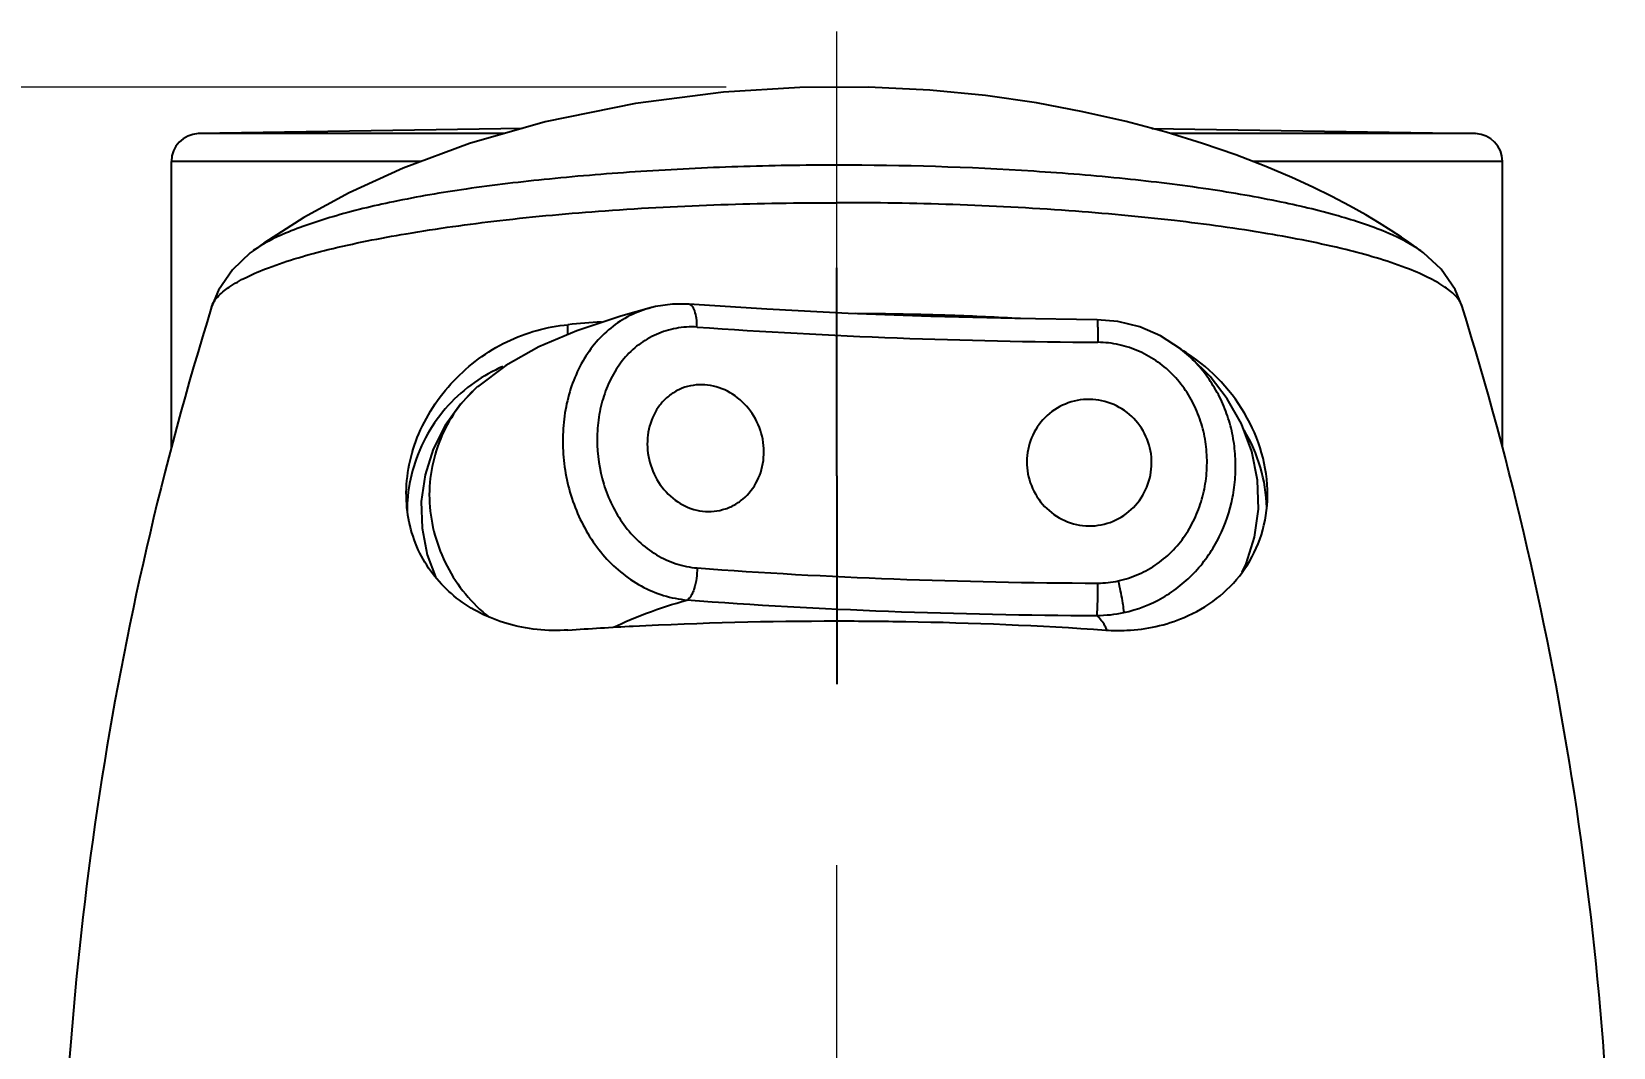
# Model space of a CAD drawing. Extents: x 0 to 1128, y 0 to 827.
# Drawn here: x 239.6 to 296.7, y 506.7 to 543.3 of the extents above; entities that cross this region are included whole.
import ezdxf

# ---------------------------------------------------------------- set-up
doc = ezdxf.new("R2010")
doc.units = 0
doc.header["$LTSCALE"] = 10
doc.header["$MEASUREMENT"] = 0
doc.header["$PDMODE"] = 3
doc.header["$PDSIZE"] = -10
doc.linetypes.add('CENTER', pattern=[2, 1.25, -0.25, 0.25, -0.25])
doc.linetypes.add('CENTER2', pattern=[28.575, 19.05, -3.175, 3.175, -3.175])
doc.layers.get('0').update_dxf_attribs({"linetype": 'CONTINUOUS'})
doc.layers.get('DEFPOINTS').update_dxf_attribs({"linetype": 'CONTINUOUS'})
doc.layers.add('02___PRT_ALL_AXES', color=7, linetype='CONTINUOUS')
doc.layers.add('DEF_LAYER_ASSEM_MEMBER', color=7, linetype='CONTINUOUS')
doc.layers.add('Cneter', color=1, linetype='CENTER2', lineweight=13)
doc.styles.add('Daelim Dimension', font='')
doc.styles.get('Daelim Dimension').set_extended_font_data('나눔고딕')
doc.dimstyles.new('DEFAULT', dxfattribs={"dimscale": 2, "dimtxt": 2, "dimasz": 2, "dimexe": 0, "dimexo": 2, "dimgap": 1, "dimtad": 1, "dimdec": 0, "dimzin": 9, "dimdsep": 46, "dimtxsty": 'Daelim Dimension', "dimcen": 0.5, "dimclrd": 5, "dimclre": 5, "dimclrt": 256, "dimadec": 1, "dimazin": 0, "dimtfac": 1, "dimtdec": 0, "dimtix": 1, "dimtmove": 0, "dimatfit": 3, "dimfxl": 1, "dimtolj": 1, "dimtzin": 1, "dimlwd": 9, "dimlwe": 9, "dimarcsym": 0})

# ---------------------------------------------------------------- blocks, each defined once
blk = doc.blocks.new('*D3')
at = {"color": 5, "lineweight": 9, "ltscale": 0.5, "transparency": 16777216}
for p, q in [((264.683, 541.259), (206.621, 541.259)), ((206.621, 537.259), (206.621, 346.147)), ((238.9, 342.147), (206.621, 342.147))]:
    blk.add_line(p, q, dxfattribs=at)
at = {"color": 5, "ltscale": 0.5, "transparency": 16777216}
for points in [[(205.954, 537.259), (207.287, 537.259), (206.621, 541.259)], [(205.954, 346.147), (207.287, 346.147), (206.621, 342.147)]]:
    blk.add_solid(points, dxfattribs=at)
at = {"layer": 'DEFPOINTS', "color": 0, "ltscale": 0.5, "transparency": 16777216}
for p in [(268.683, 541.259), (206.621, 342.147), (242.9, 342.147)]:
    blk.add_point(p, dxfattribs=at)
at = {"color": 7, "ltscale": 0.5, "transparency": 16777216, "insert": (199.177, 437.946), "char_height": 10, "attachment_point": 5, "rotation": 90, "style": 'Daelim Dimension'}
blk.add_mtext('\\A1;199', dxfattribs=at)

msp = doc.modelspace()

# ---------------------------------------------------------------- linework, layer by layer
at = {"layer": '02___PRT_ALL_AXES', "color": 7, "linetype": 'CENTER'}
for q in [(268.683, 534.747), (268.683, 519.747)]:
    msp.add_line((268.683, 527.247), q, dxfattribs=at)
at = {"layer": 'Cneter', "lineweight": 5, "ltscale": 0.5}
msp.add_line((268.683, 243.347), (268.683, 543.261), dxfattribs=at)
at = {"layer": 'DEF_LAYER_ASSEM_MEMBER', "color": 7, "linetype": 'Continuous'}
for p, q in [((257.34, 539.773), (245.651, 539.586)), ((280.041, 539.772), (291.715, 539.586)), ((244.683, 528.284), (244.683, 538.586)), ((292.683, 528.284), (292.683, 538.586)), ((247.637, 535.368), (247.632, 535.365)), ((289.741, 535.362), (289.685, 535.402)), ((246.132, 533.343), (246.133, 533.345)), ((262.004, 533.317), (261.994, 533.315)), ((263.344, 533.435), (263.342, 533.436)), ((291.23, 533.355), (291.23, 533.357)), ((281.086, 531.816), (281.075, 531.825)), ((255.717, 530.465), (255.705, 530.454))]:
    msp.add_line(p, q, dxfattribs=at)
at = {"layer": 'DEF_LAYER_ASSEM_MEMBER', "color": 9, "linetype": 'Continuous'}
for p, q in [((256.685, 539.586), (245.651, 539.586)), ((291.715, 539.586), (280.716, 539.586)), ((253.693, 538.586), (244.683, 538.586)), ((292.683, 538.586), (283.676, 538.586)), ((246.133, 533.345), (246.134, 533.348)), ((258.984, 532.349), (258.984, 532.7))]:
    msp.add_line(p, q, dxfattribs=at)
at = {"layer": 'DEF_LAYER_ASSEM_MEMBER', "color": 7, "linetype": 'Continuous'}
for points in [[(289.685, 535.402), (289.592, 535.469), (289.473, 535.554), (289.307, 535.668), (289.04, 535.85), (288.668, 536.094), (288.246, 536.36), (287.751, 536.656), (287.166, 536.985), (286.529, 537.321), (285.844, 537.659), (285.092, 538.005), (284.155, 538.402), (283.072, 538.819), (281.871, 539.233), (280.551, 539.636), (279.111, 540.021), (277.555, 540.376), (275.876, 540.69), (274.045, 540.955), (272.036, 541.153), (269.82, 541.263), (267.348, 541.254), (264.594, 541.082), (261.424, 540.676), (258.163, 540.008), (255.437, 539.229), (253.039, 538.345), (251.09, 537.454), (249.456, 536.562), (248.011, 535.634), (247.637, 535.367)], [(247.632, 535.365), (247.529, 535.287), (246.885, 534.682), (246.381, 533.943), (246.132, 533.343)], [(291.231, 533.355), (290.977, 533.964), (290.467, 534.701), (289.833, 535.292), (289.741, 535.362)], [(261.994, 533.315), (260.889, 533.011), (259.3, 532.483), (257.936, 531.903), (256.738, 531.234), (255.717, 530.465)], [(263.342, 533.436), (262.757, 533.435), (262.143, 533.35), (262.004, 533.317)], [(278.068, 532.879), (275.093, 532.917), (272.074, 532.993), (269.09, 533.106), (266.157, 533.255), (263.344, 533.436)], [(281.075, 531.825), (280.35, 532.295), (279.601, 532.618), (278.817, 532.814), (278.068, 532.879)], [(283.291, 523.784), (283.438, 524.08), (283.738, 525.044), (283.881, 526.053), (283.85, 527.093), (283.64, 528.135), (283.267, 529.125), (282.758, 530.031), (282.144, 530.828), (281.45, 531.516), (281.087, 531.817)], [(255.705, 530.454), (255.107, 529.841), (254.552, 529.069), (254.12, 528.21), (253.83, 527.29), (253.694, 526.333), (253.721, 525.362), (253.912, 524.399), (254.211, 523.607)]]:
    msp.add_lwpolyline(points, dxfattribs=at)
for centre, radius, start, end in [((245.683, 538.586), 1, 91.8326, 180), ((291.683, 538.586), 1, 0, 88.1674), ((362.193, 497.364), 121.509, 162.77531, 179.77007), ((175.174, 497.364), 121.509, 0.22993, 17.23064), ((267.445, 434.636), 98.428, 94.22521, 94.93136), ((268.71, 412.479), 120.621, 88.06543, 89.68854), ((268.984, 419.845), 113.249, 86.80258, 88.07833), ((277.673, 526.126), 6.632, 57.8722, 59.1729), ((277.659, 526.104), 6.658, 56.6292, 57.8722)]:
    msp.add_arc(centre, radius, start, end, dxfattribs=at)
at = {"layer": 'DEF_LAYER_ASSEM_MEMBER', "color": 9, "linetype": 'Continuous'}
for centre, radius, start, end in [((279.419, 758.505), 226.444, 266.00377, 269.66373), ((258.966, 525.834), 5.842, 113.5722, 125.0196), ((278.558, 525.977), 5.624, 1.2883, 31.3049), ((258.795, 525.981), 5.611, 176.139, 180.0643), ((278.18, 725.408), 203.178, 265.79276, 267.84454), ((278.915, 745.389), 223.173, 267.84914, 269.78012), ((277.231, 521.18), 1.3, 23.6403, 24.9583)]:
    msp.add_arc(centre, radius, start, end, dxfattribs=at)
for points, start_tangent, end_tangent in [([(289.739, 535.363), (288.581, 535.991), (286.889, 536.58), (284.706, 537.118), (282.078, 537.582), (279.076, 537.956), (275.782, 538.228), (268.698, 538.45), (265.106, 538.392), (261.61, 538.221), (258.315, 537.95), (255.315, 537.588), (252.69, 537.131), (250.499, 536.589), (248.798, 535.994), (247.637, 535.368)], (-0.805624, 0.592427), (-0.807802, -0.589455)), ([(246.134, 533.348), (246.345, 533.696), (246.761, 534.05), (247.374, 534.404), (248.181, 534.751), (250.338, 535.405), (253.152, 535.979), (256.522, 536.454), (260.326, 536.808), (268.683, 537.096)], (0.302111, 0.953273), (1, -0.000019)), ([(291.23, 533.357), (291.021, 533.703), (290.608, 534.055), (289.996, 534.406), (289.191, 534.752), (287.036, 535.404), (284.222, 535.978), (280.851, 536.451), (277.045, 536.804), (268.683, 537.096)], (-0.296254, 0.955109), (-1, 0.000145)), ([(261.994, 533.315), (261.221, 533.026), (260.527, 532.579), (259.938, 531.992), (259.465, 531.287), (259.116, 530.492), (258.894, 529.631), (258.802, 528.728), (258.835, 527.807), (258.996, 526.891), (259.287, 526.003), (259.705, 525.17), (260.241, 524.419), (261.628, 523.282), (262.435, 522.942), (263.279, 522.777)], (-0.968887, -0.247504), (0.996353, -0.085327)), ([(263.637, 532.612), (263.616, 532.932), (263.554, 533.194), (263.511, 533.294), (263.46, 533.369), (263.404, 533.417), (263.344, 533.435)], (-0.001288, 0.999999), (-0.997435, 0.071581)), ([(278.068, 532.879), (278.071, 532.875), (278.073, 532.864), (278.075, 532.845), (278.077, 532.819), (278.079, 532.787), (278.081, 532.747), (278.084, 532.649), (278.087, 532.527), (278.089, 532.387), (278.09, 532.231), (278.09, 532.065)], (0.999987, 0.005063), (-0.001067, -0.999999)), ([(263.637, 532.612), (262.882, 532.568), (262.172, 532.348), (261.535, 531.977), (260.997, 531.465), (260.578, 530.837), (260.278, 530.128), (260.098, 529.362), (260.038, 528.564), (260.275, 526.955), (260.579, 526.193), (261.001, 525.493), (261.537, 524.887), (262.174, 524.409), (262.886, 524.083), (263.642, 523.931)], (-0.997526, 0.070298), (0.996782, -0.080154)), ([(278.828, 523.465), (279.562, 523.705), (280.235, 524.083), (280.819, 524.584), (281.294, 525.188), (281.651, 525.866), (281.892, 526.591), (282.013, 527.344), (282.016, 528.105), (281.901, 528.856), (281.665, 529.578), (281.309, 530.25), (280.839, 530.85), (280.261, 531.352), (279.592, 531.733), (278.859, 531.976), (278.09, 532.065)], (0.977325, 0.211745), (-0.999913, 0.013192)), ([(279.024, 522.324), (280.435, 522.868), (281.061, 523.294), (281.614, 523.81), (282.085, 524.401), (282.469, 525.049), (282.952, 526.468), (283.047, 527.209), (283.049, 527.955), (282.956, 528.693), (282.767, 529.411), (282.482, 530.095), (282.103, 530.734), (281.636, 531.313), (281.086, 531.816)], (0.97745, 0.211167), (-0.78663, 0.617424)), ([(255.614, 530.618), (253.918, 528.755), (253.196, 526.358)], (-0.818791, -0.574092), (-0.067355, -0.997729)), ([(255.705, 530.454), (254.939, 529.59), (254.384, 528.571), (254.061, 527.449), (253.992, 526.277), (254.186, 525.108), (254.625, 523.996), (255.284, 522.995), (256.141, 522.159)], (-0.746356, -0.665547), (0.787045, -0.616895)), ([(263.642, 523.931), (263.616, 523.559), (263.535, 523.189), (263.477, 523.034), (263.412, 522.911), (263.345, 522.826), (263.279, 522.777)], (-0.001236, -0.999999), (-0.896144, -0.443763)), ([(263.642, 523.931), (270.739, 523.537), (278.09, 523.385)], (0.997252, -0.074079), (0.999993, -0.00384)), ([(278.058, 522.218), (278.066, 522.274), (278.073, 522.366), (278.079, 522.489), (278.084, 522.639), (278.089, 522.997), (278.09, 523.385)], (0.211761, 0.977322), (-0.004946, 0.999988)), ([(278.09, 523.385), (278.828, 523.465)], (0.999996, -0.002854), (0.977053, 0.212995)), ([(278.828, 523.465), (278.902, 523.108), (278.968, 522.75), (279.011, 522.472), (279.021, 522.381), (279.024, 522.324)], (0.211991, -0.977272), (-0.012287, -0.999925)), ([(260.632, 521.792), (261.813, 522.299), (263.274, 522.777)], (0.893695, 0.448676), (0.96035, 0.278796)), ([(278.058, 522.219), (279.024, 522.324)], (0.999805, 0.019738), (0.97771, 0.20996)), ([(278.41, 521.728), (278.345, 521.851), (278.058, 522.218)], (-0.421912, 0.906637), (-0.698211, 0.715892))]:
    msp.add_spline(points, degree=3, dxfattribs=dict(at, start_tangent=start_tangent, end_tangent=end_tangent))
at = {"layer": 'DEF_LAYER_ASSEM_MEMBER', "color": 7, "linetype": 'Continuous'}
for points, start_tangent, end_tangent in [([(253.16, 526.359), (253.552, 528.628), (254.869, 530.678), (256.783, 532.086), (258.984, 532.699)], (-0.046351, 0.998925), (0.996311, 0.085818)), ([(284.206, 526.361), (283.482, 529.334), (281.321, 531.664)], (0.046049, 0.998939), (-0.835132, 0.550049)), ([(266.041, 527.907), (265.956, 528.784), (265.565, 529.586), (264.922, 530.193), (264.122, 530.507), (263.704, 530.534), (263.297, 530.471), (262.917, 530.323), (262.58, 530.095), (262.296, 529.797), (262.077, 529.443), (261.853, 528.617)], (0.085221, 0.996362), (-0.082683, -0.996576)), ([(280.023, 527.93), (279.779, 528.773), (279.231, 529.465), (278.455, 529.898), (277.569, 529.998), (276.718, 529.746), (276.039, 529.188), (275.629, 528.415), (275.542, 527.544)], (-0.089814, 0.995959), (0.090102, -0.995933)), ([(261.853, 528.617), (261.935, 527.738), (262.312, 526.929), (262.94, 526.313), (263.731, 525.995), (264.149, 525.969), (264.56, 526.033), (264.946, 526.184), (265.291, 526.416), (265.81, 527.077), (266.041, 527.907)], (-0.082683, -0.996576), (0.085221, 0.996362)), ([(275.542, 527.544), (275.785, 526.697), (276.332, 525.997), (277.106, 525.557), (277.991, 525.456), (278.842, 525.712), (279.523, 526.278), (279.934, 527.057), (280.023, 527.93)], (0.090102, -0.995933), (-0.089814, 0.995959)), ([(258.984, 521.693), (256.779, 521.926), (254.969, 522.849), (253.704, 524.352), (253.16, 526.359)], (-0.997516, -0.070435), (-0.046351, 0.998925)), ([(281.199, 522.145), (282.369, 522.827), (283.296, 523.771), (283.931, 524.958), (284.206, 526.361)], (0.92053, 0.390671), (0.046049, 0.998939)), ([(258.984, 521.694), (261.332, 521.836), (268.683, 522.022)], (0.997533, 0.0702), (1, 0)), ([(268.683, 522.022), (271.163, 522.001), (278.382, 521.694)], (1, 0), (0.997541, -0.07009)), ([(278.382, 521.693), (279.135, 521.684), (281.199, 522.145)], (0.997533, -0.070195), (0.92053, 0.390671))]:
    msp.add_spline(points, degree=3, dxfattribs=dict(at, start_tangent=start_tangent, end_tangent=end_tangent))

# ---------------------------------------------------------------- dimensions: what is measured, and where the dimension line sits
at = {"color": 5, "ltscale": 0.5}
dim = msp.add_linear_dim(base=(206.621, 342.147), p1=(268.683, 541.259), p2=(242.9, 342.147), angle=90, dimstyle='DEFAULT', override={"dimtxt": 5, "dimdec": 0, "dimclrd": 5, "dimclre": 5, "dimclrt": 7}, dxfattribs=at)
dim.commit()
dim.dimension.update_dxf_attribs({"geometry": '*D3', "text_midpoint": (206.621, 437.946), "dimtype": 128})

doc.saveas('drawing.dxf')
